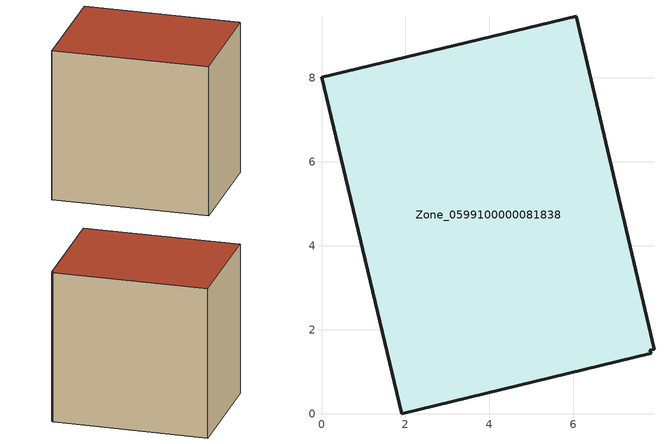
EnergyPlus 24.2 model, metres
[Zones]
Zone_0599100000081838
 floor ground (C_G): 7.92,1.54 7.82,1.51 7.86,1.44 1.91,0 0,8.02 6.07,9.47 z0
 wall outside (C_F): 7.92,1.54 6.07,9.47 0,8.02 1.91,0 7.86,1.44 7.82,1.51 7.92,1.54 z0:8.14
 roof outside (C_R): 7.82,1.51 7.92,1.54 6.07,9.47 0,8.02 1.91,0 7.86,1.44 z8.14
[BUILDING]
Pand.0599100000081838: North Axis=0; Terrain=City; Loads Convergence Tolerance Value=0.04; Temperature Convergence Tolerance Value=0.4; Solar Distribution=FullExterior; Maximum Number of Warmup Days=25; Minimum Number of Warmup Days=1
[Site:Location]
Rotterdam.The.Hague.AP_ZH_NLD Design_Conditions: Latitude=51.96; Longitude=4.45; Time Zone=1; Elevation=-4.5
[SITE:GROUNDTEMPERATURE:BUILDINGSURFACE]
18, 18, 18, 18, 18, 18, 18, 18, 18, 18, 18, 18
[MATERIAL] Thermal Absorptance=0.9; Solar Absorptance=0.7; Visible Absorptance=0.7
Name | Roughness | Thickness | Conductivity | Density | Specific Heat
G.TI.1965-1974 | MediumSmooth | 0.15 | 0.882353 | 540 | 1210
F.TI.1965-1974 | Rough | 0.3 | 0.697674 | 1920 | 840
R.TI.1965-1974 | MediumRough | 0.2 | 0.232558 | 1500 | 1000
[CONSTRUCTION]
C_G: G.TI.1965-1974
C_F: F.TI.1965-1974
C_R: R.TI.1965-1974
[ZONE]
Zone_0599100000081838: Type=1; Multiplier=1; Ceiling Height=Autocalculate; Volume=Autocalculate; Floor Area=autocalculate; Part of Total Floor Area=Yes
[ZONEINFILTRATION:DESIGNFLOWRATE]
Infil_Zone_0599100000081838: Zone or ZoneList or Space or SpaceList=Zone_0599100000081838; Schedule=AlwaysOn; Design Flow Rate Calculation Method=Flow/Area; Flow Rate per Floor Area=0.003; Constant Term Coefficient=1; Temperature Term Coefficient=0; Velocity Term Coefficient=0; Velocity Squared Term Coefficient=0
[HVACTEMPLATE:ZONE:IDEALLOADSAIRSYSTEM]
Zone_0599100000081838: Maximum Heating Supply Air Temperature=50; Minimum Cooling Supply Air Temperature=13; Maximum Heating Supply Air Humidity Ratio=0.0156; Minimum Cooling Supply Air Humidity Ratio=0.0077; Heating Limit=NoLimit; Cooling Limit=NoLimit; Dehumidification Control Type=ConstantSensibleHeatRatio; Cooling Sensible Heat Ratio=0.7; Dehumidification Setpoint=60; Humidification Control Type=None; Humidification Setpoint=30; Outdoor Air Method=None; Outdoor Air Flow Rate per Person=0.00944; Outdoor Air Flow Rate per Zone Floor Area=0; Outdoor Air Flow Rate per Zone=0; Demand Controlled Ventilation Type=None; Outdoor Air Economizer Type=NoEconomizer; Heat Recovery Type=None; Sensible Heat Recovery Effectiveness=0.7; Latent Heat Recovery Effectiveness=0.65
[ZONECONTROL:THERMOSTAT]
ThermostatControl_Zone_0599100000081838: Zone or ZoneList=Zone_0599100000081838; Control Type Schedule=DualSetpointControlType; Control 1=Thermostat_Zone_0599100000081838; Temperature Difference Between Cutout And Setpoint=0
[THERMOSTATSETPOINT:DUALSETPOINT]
Thermostat_Zone_0599100000081838: Heating Setpoint Temperature Schedule=HeatingSetpoint_Zone_0599100000081838; Cooling Setpoint Temperature Schedule=CoolingSetpoint_Zone_0599100000081838
[SCHEDULE:COMPACT]
HeatingSetpoint_Zone_0599100000081838: Through: 12/31, For: AllDays, Until: 24:00, 21
CoolingSetpoint_Zone_0599100000081838: Through: 12/31, For: AllDays, Until: 24:00, 24
DualSetpointControlType: Through: 12/31, For: AllDays, Until: 24:00, 4
AlwaysOn: Through: 12/31, For: AllDays, Until: 24:00, 1
